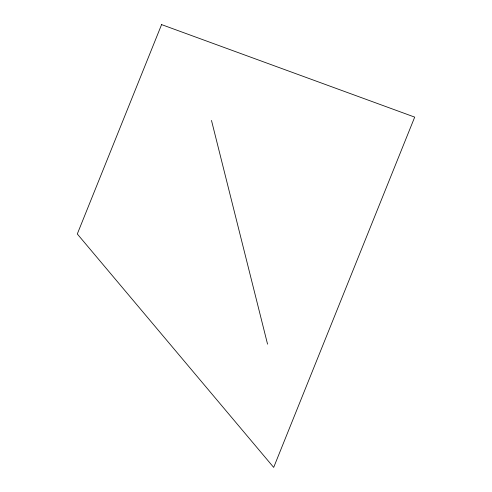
<?xml version="1.0" encoding="UTF-8"?>
<svg xmlns="http://www.w3.org/2000/svg" width="492" height="492" viewBox="0 0 492 492"><rect width="100%" height="100%" fill="white"/><g stroke="black" fill="none" stroke-linecap="round" stroke-linejoin="round"><path stroke-width="0.74" d="M211.48 120.423L267.556 344.166M161.591 24.6L77.299 233.977L273.681 467.4L414.701 117.121L161.591 24.6"/></g></svg>
